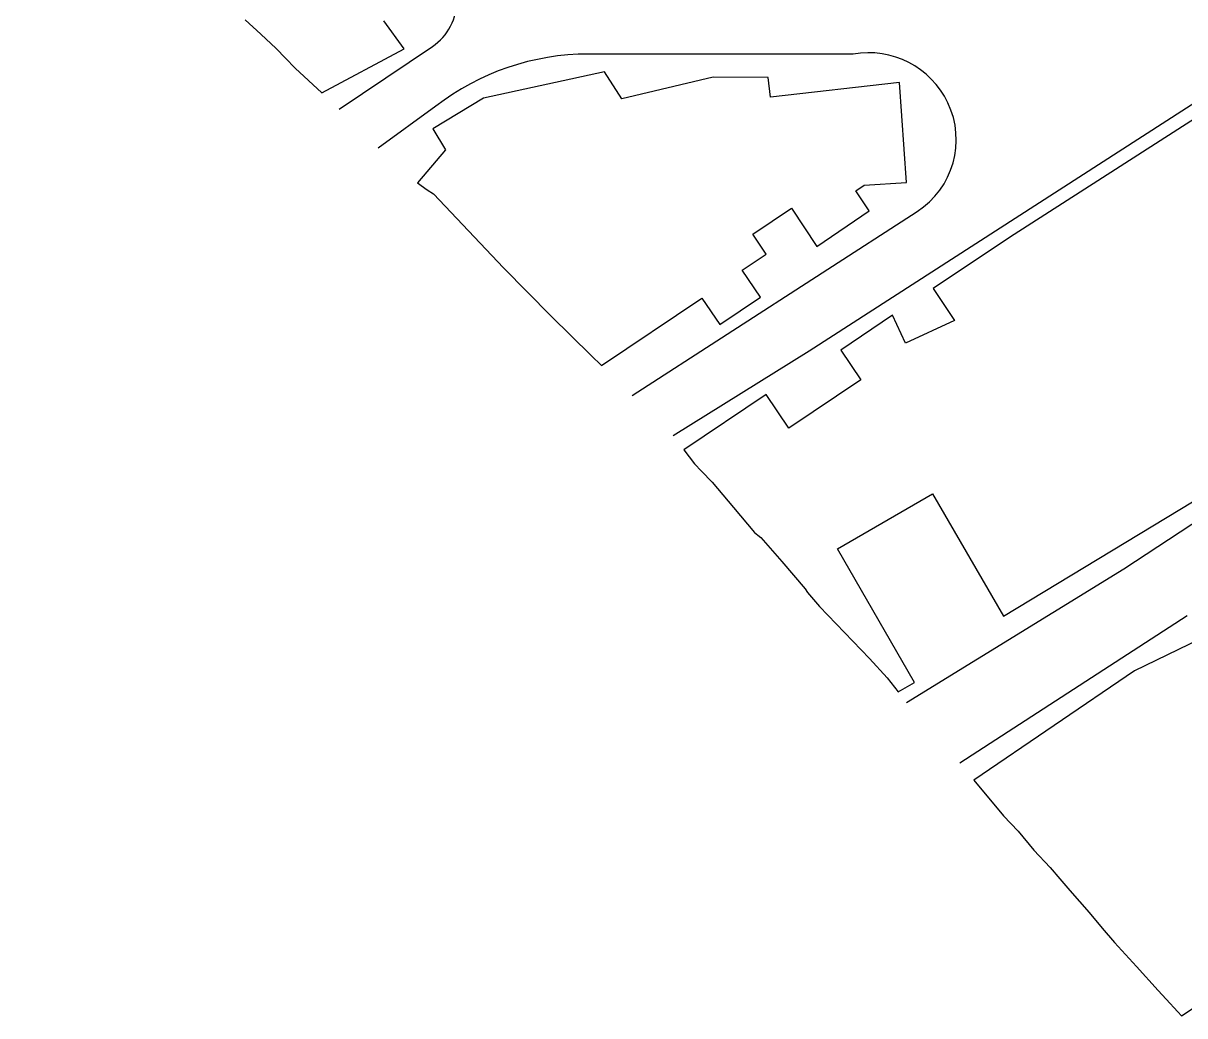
# Model space of a CAD drawing. Header units: metres. Extents: x 320405 to 332543, y 7395686 to 7410003.
# Drawn here: x 323617.8 to 323755.6, y 7400215.8 to 7400333.5 of the extents above; entities that cross this region are included whole.
import ezdxf

# ---------------------------------------------------------------- set-up
doc = ezdxf.new("R2010")
doc.units = ezdxf.units.M
doc.header["$LTSCALE"] = 10
doc.header["$MEASUREMENT"] = 0
doc.layers.add('Edificações', color=30, linetype='Continuous')
doc.layers.add('Vias Primárias', color=230, linetype='Continuous')

msp = doc.modelspace()

# ---------------------------------------------------------------- linework, layer by layer
at = {"layer": 'Edificações'}
for points in [[(323644.1823060089, 7400333.955685457), (323646.0072980743, 7400332.262132231), (323647.8322901396, 7400330.568579006), (323648.9600231005, 7400329.390947288), (323650.0877560613, 7400328.213315569), (323653.2436021271, 7400325.282854495), (323663.0120067684, 7400330.493016208), (323660.5980268566, 7400333.842797995)], [(323761.0809036511, 7400324.979397633), (323734.8515867226, 7400308.106157102), (323725.7795629108, 7400302.084872014), (323728.3121110267, 7400298.269185416), (323722.5218002702, 7400295.577351145), (323720.9742459566, 7400298.906241219), (323714.8180911466, 7400294.745471851), (323717.1876102858, 7400291.239599413), (323708.6727880114, 7400285.484674012), (323705.965018762, 7400289.491011594), (323696.2018158017, 7400282.943740048), (323697.4635865219, 7400281.277734687), (323698.3190875736, 7400280.383744756), (323699.5575952656, 7400279.090206707), (323702.0825744792, 7400276.102370959), (323704.6075536928, 7400273.114535212), (323704.9767048701, 7400272.812691756), (323705.3458560475, 7400272.510848299), (323707.8213519291, 7400269.684190482), (323710.5946115466, 7400266.437728785), (323710.8923752826, 7400266.017924906), (323711.6051417202, 7400265.184411041), (323712.3179081577, 7400264.350897176), (323715.2700876252, 7400261.252556873), (323718.2222670928, 7400258.154216572), (323720.3178484712, 7400255.859649842), (323721.6469797393, 7400254.2049464), (323723.5894437229, 7400255.329519927), (323714.4180744949, 7400271.171129194), (323725.7095482516, 7400277.708234939), (323734.1168048632, 7400263.186469329), (323758.2468450123, 7400277.78358981)], [(323777.012627278, 7400269.953117358), (323749.6819065246, 7400256.72426863), (323730.6074107245, 7400243.748928558), (323734.1345961489, 7400239.504306511), (323735.0017089008, 7400238.597554111), (323735.8688216526, 7400237.690801711), (323737.7115045284, 7400235.427506519), (323739.6703332873, 7400233.38790094), (323740.8306924547, 7400232.022340337), (323741.9910516221, 7400230.656779733), (323743.1513354458, 7400229.347559648), (323744.3116192695, 7400228.038339564), (323745.8197996201, 7400226.174562315), (323747.3010070922, 7400224.48159849), (323749.8903854074, 7400221.626244851), (323752.4797637226, 7400218.770891213), (323753.4150323063, 7400217.736060191), (323754.8050226119, 7400216.241823519), (323755.2597443337, 7400215.782417868), (323776.0723216056, 7400229.519747705)]]:
    msp.add_lwpolyline(points, dxfattribs=at)
msp.add_lwpolyline([(323686.4407128721, 7400292.92884255), (323698.3613824008, 7400300.934950656), (323700.4764390066, 7400297.785743764), (323705.2999150836, 7400301.025265741), (323703.1463133047, 7400304.231864348), (323705.9833338049, 7400306.13725169), (323704.3895500455, 7400308.510311014), (323708.9684697781, 7400311.585585126), (323712.0034816776, 7400307.066613687), (323718.2129344937, 7400311.286827901), (323716.6025989859, 7400313.656210555), (323717.6005682119, 7400314.334473847), (323722.6038221145, 7400314.669798136), (323721.8090313372, 7400326.528587363), (323706.4711223112, 7400324.77876596), (323706.2036304001, 7400327.123443303), (323699.6966164557, 7400327.159328316), (323688.8448092567, 7400324.590809271), (323686.8128426856, 7400327.771146518), (323672.4465580684, 7400324.64417763), (323666.4247499102, 7400321.010626272), (323667.928726744, 7400318.518117133), (323664.5919416233, 7400314.602051673), (323665.757387593, 7400313.778805303), (323666.4912928274, 7400313.323264409), (323670.6551379438, 7400308.92409388), (323674.8189830602, 7400304.52492335), (323680.4634409937, 7400298.779459723), (323685.2090931969, 7400294.134344756)], close=True, dxfattribs=at)
at = {"layer": 'Vias Primárias'}
for points in [[(323655.3212552186, 7400323.353583744), (323666.3821529304, 7400330.783623599, 0.5572718232880474), (323665.9693247532, 7400341.779006508), (323640.5074332012, 7400368.763299565, 0.3973656861666562), (323633.0692754627, 7400369.194832779), (323617.8375573115, 7400359.785594992)], [(323690.0745691392, 7400289.372045083), (323723.8842238868, 7400311.213529795, 0.3776269015493052), (323727.5260390851, 7400324.116748146, 0.3360609227408514), (323716.3103449199, 7400329.889370036), (323684.8916735779, 7400329.890287304, 0.1661812759332209), (323666.7949811075, 7400323.705394842), (323659.9387784406, 7400318.71450722)], [(323722.6421692296, 7400252.965984143), (323748.4035439694, 7400268.810450762), (323772.4978005723, 7400284.643341848), (323787.2277455759, 7400294.353464577, 0.5255026631622896), (323787.4341596646, 7400304.524222953), (323769.7373803295, 7400324.493078464, 0.3273895281308534), (323760.5169468273, 7400326.485969726), (323711.0885896121, 7400294.646656998), (323694.9400450814, 7400284.609745409)]]:
    msp.add_lwpolyline(points, format="xyb", dxfattribs=at)
msp.add_lwpolyline([(323755.9228172334, 7400263.232706768), (323728.9420809784, 7400245.752989731)], dxfattribs=at)

doc.saveas('drawing.dxf')
